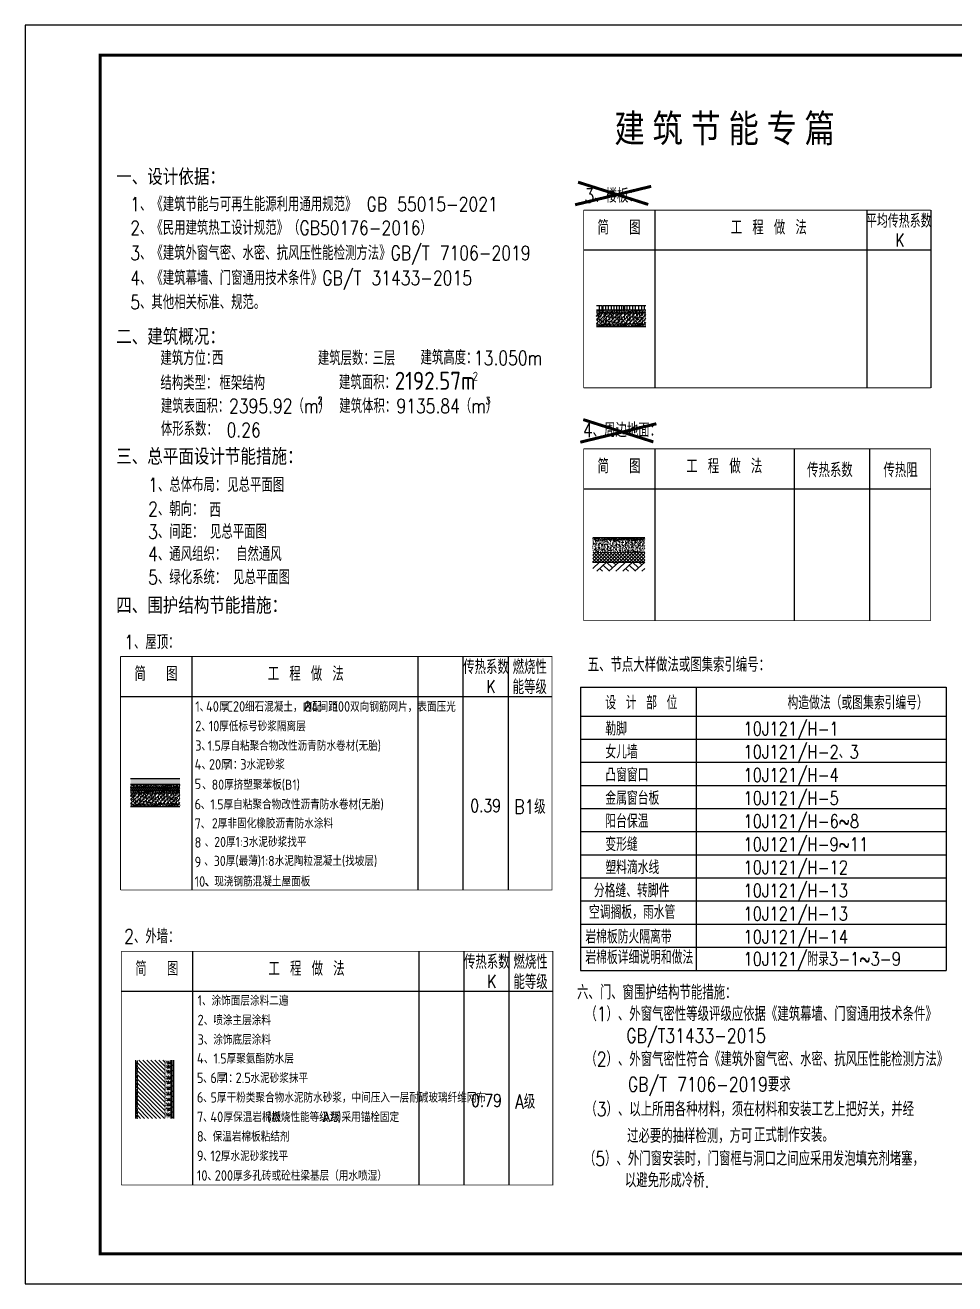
# Model space of a CAD drawing. Extents: x -695846 to 822170, y -413475 to 397179.
# Drawn here: x -407856 to -376838, y 135174 to 177174 of the extents above; entities that cross this region are included whole.
import ezdxf
from ezdxf.enums import TextEntityAlignment as Align

# ---------------------------------------------------------------- set-up
doc = ezdxf.new("R2010")
doc.units = 0
doc.header["$LTSCALE"] = 1000
doc.header["$MEASUREMENT"] = 0
for name, color, linetype in [('2', 2, 'Continuous'), ('AXIS', 3, 'Continuous'), ('PUB_TEXT', 7, 'Continuous'), ('T-图框-175', 175, 'Continuous'), ('图框', 2, 'Continuous')]:
    doc.layers.add(name, color=color, linetype=linetype)
doc.layers.add('_0', color=7, linetype='Continuous', lineweight=0)
doc.styles.add('-新宋体', font='', dxfattribs={"width": 0.8})
doc.styles.add('_HZTXT', font='txt.shx', dxfattribs={"width": 0.8, "bigfont": 'HZTXT.shx'})
doc.styles.add('SIMPLEX', font='SIMPLEX.SHX')
doc.styles.get("Standard").update_dxf_attribs({"font": 'gbenor.shx', "bigfont": 'gbcbig.shx'})
doc.styles.add('黑体', font='', dxfattribs={"width": 0.8, "height": 5500})
doc.styles.get('-新宋体').set_extended_font_data('NSimSun')
doc.styles.get('黑体').set_extended_font_data('Microsoft YaHei')
pattern_1 = [(142.5, (116081.166, -190901.95), (1.914998, 58.5754426), [0, -46.208, 0, -51.68, 0, -49.4]), (172.5, (116081.166, -190901.95), (-53.801212, 85.79324), [0, -24.928, 0, -41.648, 0, -15.96]), (212.5, (116118.56, -190901.95), (-94.6699126, 0.1720352), [0, -15.2, 0, -54.72, 0, -71.44]), (222.5, (116118.56, -190901.95), (-91.386249, 26.681337), [0, -7.6, 0, -35.872, 0, -41.04])]

# ---------------------------------------------------------------- blocks, each defined once
blk = doc.blocks.new('$LinePat$素土夯实')
at = {"color": 0}
for p, q in [((0, -210), (210, 0)), ((120, -300), (420, 0)), ((420, 0), (608, -188)), ((495, -300), (795, 0)), ((615, 0), (705, -90)), ((210, -210), (300, -300)), ((315, -105), (502, -293)), ((705, -300), (795, -210))]:
    blk.add_line(p, q, dxfattribs=at)

msp = doc.modelspace()

# ---------------------------------------------------------------- hatches: boundary and pattern name
h = msp.add_hatch()
h.set_pattern_fill('AR-SAND', color=256, scale=30.4, style=0)
h.set_pattern_definition([(37.5, (-906722.55, -203591.145), (-1.914998, 58.5754426), [0, -46.208, 0, -51.68, 0, -49.4]), (7.5, (-906722.55, -203591.145), (53.801212, 85.79324), [0, -24.928, 0, -41.648, 0, -15.96]), (327.5, (-906759.944, -203591.145), (94.6699126, 0.1720352), [0, -15.2, 0, -54.72, 0, -71.44]), (317.5, (-906759.94, -203591.145), (91.386249, 26.681337), [0, -7.6, 0, -35.872, 0, -41.04])])
h.paths.add_polyline_path([(-387150, 167576), (-387150, 167671), (-388796, 167671), (-388796, 167576)])
h = msp.add_hatch()
h.set_pattern_fill('ANSI31', color=256, scale=760, style=0)
h.set_pattern_definition([(45, (-906722.55, -203059.145), (-67.175144, 67.175144), [])])
h.paths.add_polyline_path([(-387150, 167196), (-387150, 167576), (-388796, 167576), (-388796, 167196)])
h = msp.add_hatch()
h.set_pattern_fill('AR-CONC', color=256, scale=0.76, style=0)
h.set_pattern_definition([(50, (-906944.06, -208776.82), (138.460348, -12.113705), [14.478, -159.258]), (355, (-906944.06, -208776.82), (-26.784548, 145.20305), [11.5824, -127.4064]), (100.451, (-906932.52, -208777.83), (111.6763, 133.088683), [12.3044, -135.3484]), (46.1842, (-906944.06, -208738.22), (206.02007, -31.95217), [21.717, -238.887]), (96.6356, (-906926.89, -208740.88), (180.42722, 188.04342), [18.4566, -203.0226]), (351.184, (-906944.06, -208738.22), (180.4275, 188.04309), [17.3736, -191.1096]), (21, (-906924.75, -208747.87), (115.227309, -77.721794), [14.478, -159.258]), (326, (-906924.75, -208747.87), (46.96954, 139.982854), [11.5824, -127.4064]), (71.4514, (-906915.15, -208754.35), (162.196533, 62.261372), [12.3044, -135.3484]), (37.5, (-906944.057, -208776.824), (2.3473385, 64.2618295), [0, -125.86208, 0, -129.3368, 0, -127.889]), (7.5, (-906944.06, -208776.824), (50.7829435, 76.137237), [0, -73.74128, 0, -122.96648, 0, -48.7426]), (327.5, (-906987.105, -208776.824), (103.0488523, -4.3538454), [0, -48.26, 0, -150.5712, 0, -199.7964]), (317.5, (-907006.41, -208776.82), (112.578178, 19.324133), [0, -62.738, 0, -99.99472, 0, -141.8844])])
h.paths.add_polyline_path([(-387150, 167576), (-388796, 167576), (-388796, 167196), (-387150, 167196)])
h = msp.add_hatch()
h.set_pattern_fill('AR-SAND', color=256, scale=30.4, style=0)
h.set_pattern_definition([(37.5, (-906722.55, -203059.145), (-1.914998, 58.5754426), [0, -46.208, 0, -51.68, 0, -49.4]), (7.5, (-906722.55, -203059.145), (53.801212, 85.79324), [0, -24.928, 0, -41.648, 0, -15.96]), (327.5, (-906759.944, -203059.145), (94.6699126, 0.1720352), [0, -15.2, 0, -54.72, 0, -71.44]), (317.5, (-906759.94, -203059.145), (91.386249, 26.681337), [0, -7.6, 0, -35.872, 0, -41.04])])
h.paths.add_polyline_path([(-387150, 167196), (-388796, 167196), (-388796, 167120), (-387150, 167120)])
h = msp.add_hatch()
h.set_pattern_fill('AN33C', color=256, scale=95, style=0)
h.set_pattern_definition([(50, (-781681.26, 99044.34), (68.139717, -5.961453), [7.125, -78.375]), (355, (-781681.26, 99044.34), (-13.181377, 71.458253), [5.7, -62.7]), (100.4514, (-781675.584, 99043.845), (54.958391, 65.496756), [6.055318, -66.608501]), (46.1842, (-781681.26, 99063.34), (101.3879, -15.724306), [10.6875, -117.5625]), (96.6356, (-781672.81, 99062.03), (88.792957, 92.541198), [9.082977, -99.912735]), (351.1842, (-781681.26, 99063.34), (88.792885, 92.541267), [8.55, -94.05]), (21, (-781671.76, 99058.59), (56.70617, -38.248795), [7.125, -78.375]), (326, (-781671.76, 99058.59), (23.114957, 68.889254), [5.7, -62.7]), (71.4514, (-781667.04, 99055.405), (79.82115, 30.640397), [6.055318, -66.608501]), (37.5, (-781681.263, 99044.342), (1.1551863, 31.6249161), [0, -61.94, 0, -63.65, 0, -62.9375]), (7.5, (-781681.263, 99044.342), (24.991606, 37.4691126), [0, -36.29, 0, -60.515, 0, -23.9875]), (327.5, (-781702.448, 99044.342), (50.7131314, -2.1427128), [0, -23.75, 0, -74.1, 0, -98.325]), (317.5, (-781711.948, 99044.34), (55.402686, 9.5099733), [0, -30.875, 0, -49.21, 0, -69.825])])
h.paths.add_polyline_path([(-402692, 152034), (-404339, 152034), (-404339, 151844), (-402692, 151844)])
h = msp.add_hatch()
h.set_pattern_fill('AR-SAND', color=256, scale=30.4, style=0)
h.set_pattern_definition([(37.5, (-922264.707, -219417.463), (-1.914998, 58.5754426), [0, -46.208, 0, -51.68, 0, -49.4]), (7.5, (-922264.71, -219417.46), (53.801212, 85.79324), [0, -24.928, 0, -41.648, 0, -15.96]), (327.5, (-922302.1, -219417.463), (94.6699126, 0.1720352), [0, -15.2, 0, -54.72, 0, -71.44]), (317.5, (-922302.1, -219417.46), (91.386249, 26.681337), [0, -7.6, 0, -35.872, 0, -41.04])])
h.paths.add_polyline_path([(-402692, 151749), (-402692, 151844), (-404339, 151844), (-404339, 151749)])
h = msp.add_hatch()
h.set_pattern_fill('ANSI37', color=256, scale=380, style=0)
h.set_pattern_definition([(45, (-922264.707, -219417.463), (-33.587572, 33.587572), []), (135, (-922264.707, -219417.463), (-33.587572, -33.587572), [])])
h.paths.add_polyline_path([(-402692, 151635), (-402692, 151749), (-404339, 151749), (-404339, 151635)])
h = msp.add_hatch()
h.set_pattern_fill('AR-SAND', color=256, scale=30.4, style=0)
h.set_pattern_definition([(37.5, (-922264.707, -219379.463), (-1.914998, 58.5754426), [0, -46.208, 0, -51.68, 0, -49.4]), (7.5, (-922264.71, -219379.46), (53.801212, 85.79324), [0, -24.928, 0, -41.648, 0, -15.96]), (327.5, (-922302.1, -219379.463), (94.6699126, 0.1720352), [0, -15.2, 0, -54.72, 0, -71.44]), (317.5, (-922302.1, -219379.46), (91.386249, 26.681337), [0, -7.6, 0, -35.872, 0, -41.04])])
h.paths.add_polyline_path([(-402692, 151635), (-404339, 151635), (-404339, 151559), (-402692, 151559)])
h = msp.add_hatch()
h.set_pattern_fill('AR-CONC', color=256, scale=0.76, style=0)
h.set_pattern_definition([(50, (-922486.21, -224793.14), (138.460348, -12.113705), [14.478, -159.258]), (355, (-922486.21, -224793.14), (-26.784548, 145.20305), [11.5824, -127.4064]), (100.451, (-922474.67, -224794.15), (111.6763, 133.088683), [12.3044, -135.3484]), (46.1842, (-922486.21, -224754.53), (206.02007, -31.95217), [21.717, -238.887]), (96.6356, (-922469.04, -224757.2), (180.42722, 188.04342), [18.4566, -203.0226]), (351.184, (-922486.21, -224754.53), (180.4275, 188.04309), [17.3736, -191.1096]), (21, (-922466.91, -224764.19), (115.227309, -77.721794), [14.478, -159.258]), (326, (-922466.91, -224764.19), (46.96954, 139.982854), [11.5824, -127.4064]), (71.4514, (-922457.3, -224770.66), (162.196533, 62.261372), [12.3044, -135.3484]), (37.5, (-922486.21, -224793.143), (2.3473385, 64.2618295), [0, -125.86208, 0, -129.3368, 0, -127.889]), (7.5, (-922486.21, -224793.14), (50.7829435, 76.137237), [0, -73.74128, 0, -122.96648, 0, -48.7426]), (327.5, (-922529.26, -224793.143), (103.0488523, -4.3538454), [0, -48.26, 0, -150.5712, 0, -199.7964]), (317.5, (-922548.56, -224793.14), (112.578178, 19.324133), [0, -62.738, 0, -99.99472, 0, -141.8844])])
h.paths.add_polyline_path([(-402692, 151559), (-404339, 151559), (-404339, 151179), (-402692, 151179)])
h = msp.add_hatch()
h.set_pattern_fill('ANSI31', color=256, scale=760, style=0)
h.set_pattern_definition([(45, (-922264.71, -219075.46), (-67.175144, 67.175144), [])])
h.paths.add_polyline_path([(-402692, 151179), (-402692, 151559), (-404339, 151559), (-404339, 151179)])
h = msp.add_hatch()
h.set_pattern_fill('AR-SAND', color=256, scale=30.4, style=0)
h.set_pattern_definition([(37.5, (-922264.707, -219075.463), (-1.914998, 58.5754426), [0, -46.208, 0, -51.68, 0, -49.4]), (7.5, (-922264.71, -219075.46), (53.801212, 85.79324), [0, -24.928, 0, -41.648, 0, -15.96]), (327.5, (-922302.1, -219075.463), (94.6699126, 0.1720352), [0, -15.2, 0, -54.72, 0, -71.44]), (317.5, (-922302.1, -219075.46), (91.386249, 26.681337), [0, -7.6, 0, -35.872, 0, -41.04])])
h.paths.add_polyline_path([(-402692, 151179), (-404339, 151179), (-404339, 151103), (-402692, 151103)])
at = {"layer": 'AXIS'}
h = msp.add_hatch(dxfattribs=at)
h.set_pattern_fill('AR-SAND', scale=30.4, style=0)
h.set_pattern_definition([(37.5, (-976271.493, -245977.09), (-1.914998, 58.5754426), [0, -46.208, 0, -51.68, 0, -49.4]), (7.5, (-976271.49, -245977.09), (53.801212, 85.79324), [0, -24.928, 0, -41.648, 0, -15.96]), (327.5, (-976308.885, -245977.09), (94.6699126, 0.1720352), [0, -15.2, 0, -54.72, 0, -71.44]), (317.5, (-976308.885, -245977.09), (91.386249, 26.681337), [0, -7.6, 0, -35.872, 0, -41.04])])
h.paths.add_polyline_path([(-387183, 160081), (-388919, 160081), (-388919, 159973), (-387183, 159973)])
h = msp.add_hatch(dxfattribs=at)
h.set_pattern_fill('AR-CONC', scale=0.76, style=0)
h.set_pattern_definition([(50, (-974101.32, -246941.15), (138.460348, -12.113705), [14.478, -159.258]), (355, (-974101.32, -246941.15), (-26.784548, 145.20305), [11.5824, -127.4064]), (100.451, (-974089.78, -246942.16), (111.676301, 133.088683), [12.3044, -135.3484]), (46.1842, (-974101.32, -246902.54), (206.02007, -31.95217), [21.717, -238.887]), (96.6356, (-974084.15, -246905.2), (180.42722, 188.04342), [18.4566, -203.0226]), (351.184, (-974101.32, -246902.54), (180.4275, 188.04309), [17.3736, -191.1096]), (21, (-974082.02, -246912.19), (115.227309, -77.721794), [14.478, -159.258]), (326, (-974082.02, -246912.2), (46.969542, 139.982854), [11.5824, -127.4064]), (71.4514, (-974072.41, -246918.67), (162.196533, 62.261372), [12.3044, -135.3484]), (37.5, (-974101.32, -246941.15), (2.3473385, 64.2618295), [0, -125.86208, 0, -129.3368, 0, -127.889]), (7.5, (-974101.32, -246941.15), (50.7829435, 76.137237), [0, -73.74128, 0, -122.96648, 0, -48.7426]), (327.5, (-974144.37, -246941.15), (103.0488523, -4.3538454), [0, -48.26, 0, -150.5712, 0, -199.7964]), (317.5, (-974163.67, -246941.15), (112.578178, 19.324133), [0, -62.738, 0, -99.99472, 0, -141.8844])])
h.paths.add_polyline_path([(-387183, 159973), (-388919, 159973), (-388919, 159593), (-387183, 159593)])
h = msp.add_hatch(dxfattribs=at)
h.set_pattern_fill('ANSI37', scale=50, style=0)
h.set_pattern_definition([(45, (189239.61, 324448.585), (-56.126601, 56.126601), []), (135, (189239.61, 324448.585), (-56.126601, -56.126601), [])])
h.paths.add_polyline_path([(-387183, 159593), (-388919, 159593), (-388919, 159259), (-387183, 159259)])
h = msp.add_hatch(dxfattribs=at)
h.set_pattern_fill('AR-SAND', scale=30.4, style=0)
h.set_pattern_definition(pattern_1)
h.paths.add_polyline_path([(-404178, 142633), (-404102, 142633), (-404102, 140696), (-404178, 140696)])
h = msp.add_hatch(dxfattribs=at)
h.set_pattern_fill('ANSI31', scale=760, style=0)
h.set_pattern_definition([(135, (116081.17, -190901.95), (67.175144, 67.175144), [])])
h.paths.add_polyline_path([(-404102, 142633), (-403190, 142633), (-403190, 140696), (-404102, 140696)])
h = msp.add_hatch(dxfattribs=at)
h.set_pattern_fill('AR-SAND', scale=30.4, style=0)
h.set_pattern_definition(pattern_1)
h.paths.add_polyline_path([(-403190, 142633), (-403000, 142633), (-403000, 140696), (-403190, 140696)])
h = msp.add_hatch(dxfattribs=at)
h.set_pattern_fill('AR-SAND', scale=30.4, style=0)
h.set_pattern_definition(pattern_1)
h.paths.add_polyline_path([(-403000, 142633), (-402962, 142633), (-402962, 140696), (-403000, 140696)])

# ---------------------------------------------------------------- linework, layer by layer
for p, q in [((-386849, 171004), (-386849, 165072)), ((-379775, 171004), (-379775, 165072)), ((-377642, 171004), (-377642, 165072)), ((-389224, 169674), (-377642, 169674)), ((-388796, 167823), (-388614, 167823)), ((-388796, 167671), (-387150, 167671)), ((-388702, 167823), (-388702, 167671)), ((-388614, 167823), (-388614, 167671)), ((-388587, 167823), (-387891, 167823)), ((-388587, 167823), (-388587, 167671)), ((-388497, 167823), (-388497, 167671)), ((-388404, 167823), (-388404, 167671)), ((-388305, 167823), (-388305, 167671)), ((-388216, 167823), (-388216, 167671)), ((-388126, 167823), (-388126, 167671)), ((-388042, 167823), (-388042, 167671)), ((-387965, 167823), (-387965, 167671)), ((-387891, 167823), (-387891, 167671)), ((-387862, 167823), (-387150, 167823)), ((-387862, 167823), (-387862, 167671)), ((-387785, 167823), (-387785, 167671)), ((-387691, 167823), (-387691, 167671)), ((-387597, 167823), (-387597, 167671)), ((-387503, 167823), (-387503, 167671)), ((-387396, 167823), (-387396, 167671)), ((-387293, 167823), (-387293, 167671)), ((-387199, 167823), (-387199, 167671)), ((-388796, 167576), (-387150, 167576)), ((-388796, 167576), (-387150, 167576)), ((-388796, 167120), (-387150, 167120)), ((-402298, 156108), (-402298, 148314)), ((-394752, 156108), (-394752, 148314)), ((-393248, 156108), (-393248, 148314)), ((-391743, 156108), (-391743, 148314)), ((-389323, 155085), (-377130, 155085)), ((-389323, 155085), (-389323, 145635)), ((-385466, 155085), (-385466, 145635)), ((-377130, 155085), (-377130, 145635)), ((-404673, 154778), (-390277, 154778)), ((-389323, 154120), (-377130, 154120)), ((-389323, 153349), (-377130, 153349)), ((-389323, 152578), (-377130, 152578)), ((-404339, 152034), (-402692, 152034)), ((-404339, 151844), (-402692, 151844)), ((-404339, 151749), (-402692, 151749)), ((-404339, 151635), (-402692, 151635)), ((-404339, 151635), (-402692, 151635)), ((-389323, 151806), (-377130, 151806)), ((-404339, 151559), (-402692, 151559)), ((-404339, 151103), (-402692, 151103)), ((-389323, 151035), (-377130, 151035)), ((-389323, 151035), (-377130, 151035)), ((-389323, 150263), (-377130, 150263)), ((-389323, 149492), (-377130, 149492)), ((-389323, 148720), (-377130, 148720)), ((-389323, 147949), (-377130, 147949)), ((-389323, 147178), (-377130, 147178)), ((-402271, 146269), (-402271, 138474)), ((-394725, 146269), (-394725, 138474)), ((-393221, 146269), (-393221, 138474)), ((-391716, 146269), (-391716, 138474)), ((-389323, 146406), (-377130, 146406)), ((-389323, 145635), (-377130, 145635)), ((-404646, 144939), (-390250, 144939))]:
    msp.add_line(p, q)
at = {"const_width": 28.5}
for points in [[(-389224, 171004), (-377642, 171004)], [(-389224, 171004), (-389224, 165072)], [(-377642, 171004), (-377642, 165072)], [(-388796, 167576), (-387150, 167576)], [(-388796, 167196), (-387150, 167196)], [(-389224, 165072), (-377642, 165072)], [(-404673, 148314), (-390277, 148314), (-390277, 156108), (-404673, 156108)], [(-404673, 156108), (-404673, 148314)], [(-404339, 151559), (-402692, 151559)], [(-404339, 151179), (-402692, 151179)], [(-404646, 138474), (-390250, 138474), (-390250, 146269), (-404646, 146269)], [(-404646, 146269), (-404646, 138474)]]:
    msp.add_lwpolyline(points, dxfattribs=at)
at = {"layer": '2', "color": 0, "const_width": 100}
for points in [[(-389508, 171181), (-386969, 171796)], [(-389409, 171935), (-387068, 171191)], [(-389335, 163259), (-386796, 163874)], [(-389236, 164013), (-386896, 163269)]]:
    msp.add_lwpolyline(points, dxfattribs=at)
at = {"layer": 'AXIS', "color": 7}
for p, q in [((-386849, 163037), (-386849, 157305)), ((-382201, 163037), (-382201, 157305)), ((-379685, 163037), (-379685, 157305)), ((-389224, 161707), (-377642, 161707)), ((-388919, 160081), (-387183, 160081)), ((-388919, 159259), (-387183, 159259)), ((-404178, 142633), (-404178, 140696)), ((-403000, 142633), (-403000, 140696)), ((-402962, 142633), (-402962, 140696)), ((-402905, 142460), (-402962, 142460)), ((-402905, 142633), (-402905, 140696)), ((-402905, 142286), (-402962, 142286)), ((-402905, 142113), (-402962, 142113)), ((-402905, 141940), (-402962, 141940)), ((-402905, 141766), (-402962, 141766)), ((-402905, 141593), (-402962, 141593)), ((-402905, 141420), (-402962, 141420)), ((-402905, 141246), (-402962, 141246)), ((-402905, 141073), (-402962, 141073)), ((-402905, 140900), (-402962, 140900)), ((-402905, 140726), (-402962, 140726))]:
    msp.add_line(p, q, dxfattribs=at)
for points, const_width in [([(-389224, 163037), (-389224, 157305)], 28.5), ([(-389224, 163037), (-377642, 163037)], 28.5), ([(-377642, 163037), (-377642, 157305)], 28.5), ([(-388919, 159973), (-387183, 159973)], 10), ([(-388919, 159593), (-387183, 159593)], 10), ([(-389224, 157305), (-377642, 157305)], 28.5), ([(-404102, 142633), (-404102, 140696)], 28.5), ([(-403190, 142633), (-403190, 140696)], 28.5)]:
    msp.add_lwpolyline(points, dxfattribs=dict(at, const_width=const_width))
for centre, radius in [((-388828, 160014), 15.2), ((-388809, 160028), 10.1), ((-388720, 160027), 12.8), ((-388712, 160029), 9.02), ((-388548, 160014), 15.2), ((-388529, 160028), 10.1), ((-388440, 160027), 12.8), ((-388432, 160029), 9.02), ((-388294, 160014), 15.2), ((-388275, 160028), 10.1), ((-388185, 160027), 12.8), ((-388178, 160029), 9.02), ((-388034, 160014), 15.2), ((-388015, 160028), 10.1), ((-387926, 160027), 12.8), ((-387918, 160029), 9.02), ((-387785, 160014), 15.2), ((-387766, 160028), 10.1), ((-387676, 160027), 12.8), ((-387669, 160029), 9.02), ((-387546, 160014), 15.2), ((-387527, 160028), 10.1), ((-387437, 160027), 12.8), ((-387430, 160029), 9.02), ((-387321, 160014), 15.2), ((-387301, 160028), 10.1), ((-387212, 160027), 12.8), ((-387204, 160029), 9.02), ((-403140, 142525), 4.3), ((-403140, 142390), 4.3), ((-403131, 142582), 7.16), ((-403131, 142446), 7.16), ((-403087, 142544), 15.4), ((-403087, 142408), 15.4), ((-403089, 142508), 7.44), ((-403069, 142588), 4.88), ((-403069, 142453), 4.88), ((-403040, 142520), 10), ((-403040, 142384), 10), ((-403028, 142567), 4.3), ((-403028, 142431), 4.3), ((-403140, 142225), 4.3), ((-403140, 142031), 4.3), ((-403131, 142281), 7.16), ((-403131, 142087), 7.16), ((-403087, 142243), 15.4), ((-403087, 142049), 15.4), ((-403089, 142372), 7.44), ((-403089, 142207), 7.44), ((-403089, 142013), 7.44), ((-403069, 142288), 4.88), ((-403069, 142094), 4.88), ((-403040, 142219), 10), ((-403040, 142025), 10), ((-403028, 142266), 4.3), ((-403028, 142072), 4.3), ((-403140, 141872), 4.3), ((-403140, 141676), 4.3), ((-403131, 141929), 7.16), ((-403131, 141732), 7.16), ((-403131, 141551), 7.16), ((-403087, 141890), 15.4), ((-403087, 141694), 15.4), ((-403089, 141855), 7.44), ((-403089, 141658), 7.44), ((-403069, 141935), 4.88), ((-403069, 141739), 4.88), ((-403069, 141557), 4.88), ((-403040, 141866), 10), ((-403040, 141670), 10), ((-403028, 141914), 4.3), ((-403028, 141717), 4.3), ((-403028, 141536), 4.3), ((-403140, 141494), 4.3), ((-403140, 141300), 4.3), ((-403140, 141129), 4.3), ((-403131, 141356), 7.16), ((-403131, 141186), 7.16), ((-403087, 141512), 15.4), ((-403087, 141318), 15.4), ((-403087, 141148), 15.4), ((-403089, 141477), 7.44), ((-403089, 141283), 7.44), ((-403069, 141363), 4.88), ((-403069, 141193), 4.88), ((-403040, 141489), 10), ((-403040, 141294), 10), ((-403040, 141124), 10), ((-403028, 141341), 4.3), ((-403028, 141171), 4.3), ((-403140, 140970), 4.3), ((-403140, 140789), 4.3), ((-403131, 141027), 7.16), ((-403131, 140845), 7.16), ((-403087, 140988), 15.4), ((-403087, 140807), 15.4), ((-403089, 141112), 7.44), ((-403089, 140953), 7.44), ((-403089, 140771), 7.44), ((-403069, 141033), 4.88), ((-403069, 140852), 4.88), ((-403040, 140964), 10), ((-403040, 140783), 10), ((-403028, 141012), 4.3), ((-403028, 140830), 4.3)]:
    msp.add_circle(centre, radius, dxfattribs=at)
at = {"layer": 'T-图框-175'}
msp.add_lwpolyline([(-407856, 135174), (-348456, 135174), (-348456, 177174), (-407856, 177174)], close=True, dxfattribs=at)
at = {"layer": 'T-图框-175', "const_width": 100}
msp.add_lwpolyline([(-405356, 136174), (-349456, 136174), (-349456, 176174), (-405356, 176174)], close=True, dxfattribs=at)

# ---------------------------------------------------------------- block references
at = {"layer": '_0', "color": 0, "xscale": 1.091850300469186}
for p in [(-388919, 159259), (-388051, 159259)]:
    msp.add_blockref('$LinePat$素土夯实', p, dxfattribs=at)

# ---------------------------------------------------------------- texts
at = {"style": '_HZTXT', "width": 0.8}
for s, p in [('设 计 部 位', (-388498, 154340)), ('构造做法（或图集索引编号）', (-382421, 154340)), ('勒脚', (-388498, 153472)), ('10J121/H-1', (-383888, 153472)), ('女儿墙', (-388498, 152701)), ('10J121/H-2、3', (-383888, 152701)), ('10J121/H-4', (-383888, 151930)), ('凸窗窗口', (-388498, 151930)), ('金属窗台板', (-388498, 151158)), ('10J121/H-5', (-383888, 151158)), ('阳台保温', (-388498, 150387)), ('10J121/H-6~8', (-383888, 150387)), ('变形缝', (-388498, 149615)), ('10J121/H-9~11', (-383888, 149615)), ('塑料滴水线', (-388498, 148844)), ('10J121/H-12', (-383888, 148844)), ('分格缝、转脚件', (-388882, 148072)), ('10J121/H-13', (-383888, 148072)), ('空调搁板，雨水管', (-389044, 147353)), ('10J121/H-13', (-383888, 147301)), ('岩棉板防火隔离带', (-389166, 146530)), ('10J121/H-14', (-383888, 146530)), ('岩棉板详细说明和做法', (-389166, 145844)), ('10J121/附录3-1~3-9', (-383888, 145791))]:
    msp.add_text(s, height=450, dxfattribs=at).set_placement(p)
at = {"layer": 'AXIS', "color": 7, "width": 0.8}
for s, style, p in [('一、设计依据：', '-新宋体', (-404820, 171889)), ('3、楼板：', '_HZTXT', (-389195, 171251)), ('4、周边地面：', '_HZTXT', (-389248, 163427)), ('简  图', '_HZTXT', (-388760, 162220)), ('工 程 做 法', '_HZTXT', (-385799, 162220)), ('传热系数', '_HZTXT', (-381765, 162090)), ('传热阻', '_HZTXT', (-379218, 162090)), ('5、绿化系统：', '_HZTXT', (-403753, 158515)), ('见总平面图', '_HZTXT', (-400918, 158515)), ('四、围护结构节能措施：', '-新宋体', (-404820, 157588)), ('1、屋顶：', '_HZTXT', (-404553, 156350)), ('五、节点大样做法或图集索引编号：', '_HZTXT', (-389085, 155597)), ('2、外墙：', '_HZTXT', (-404553, 146531)), ('六、门、窗围护结构节能措施：', '_HZTXT', (-389444, 144662)), ('（1）、外窗气密性等级评级应依据《建筑幕墙、门窗通用技术条件》', '_HZTXT', (-389165, 143942)), ('GB/T31433-2015 ', '_HZTXT', (-387799, 143220)), ('（2）、外窗气密性符合《建筑外窗气密、水密、抗风压性能检测方法》', '_HZTXT', (-389165, 142435)), ('GB/T 7106-2019要求', '_HZTXT', (-387746, 141593)), ('（3）、以上所用各种材料，须在材料和安装工艺上把好关，并经', '_HZTXT', (-389165, 140765)), ('过必要的抽样检测，方可', '_HZTXT', (-387773, 139875)), ('正式制作安装。', '_HZTXT', (-383537, 139909)), ('（5）、外门窗安装时，门窗框与洞口之间应采用发泡填充剂堵塞，', '_HZTXT', (-389213, 139115)), ('以避免形成冷桥.', '_HZTXT', (-387847, 138393))]:
    msp.add_text(s, height=475, dxfattribs=dict(at, style=style)).set_placement(p)
at = {"layer": 'AXIS', "color": 0, "width": 0.8}
for s, style, p in [('1、《建筑节能与可再生能源利用通用规范》 GB 55015-2021', '_HZTXT', (-404351, 170963)), ('2、《民用建筑热工设计规范》（GB50176-2016）', '_HZTXT', (-404351, 170175)), ('3、《建筑外窗气密、水密、抗风压性能检测方法》GB/T 7106-2019', '_HZTXT', (-404351, 169336)), ('4、《建筑幕墙、门窗通用技术条件》GB/T 31433-2015', '_HZTXT', (-404351, 168502)), ('5、其他相关标准、规范。', '_HZTXT', (-404351, 167695)), ('二、建筑概况：', '-新宋体', (-404820, 166556)), ('建筑方位：', '_HZTXT', (-403344, 165826)), ('西', '_HZTXT', (-401623, 165833)), ('建筑层数：', '_HZTXT', (-398091, 165826)), ('三层', '_HZTXT', (-396265, 165826)), ('建筑高度：', '_HZTXT', (-394666, 165846)), ('13.050m', '_HZTXT', (-392884, 165832)), ('结构类型：', '_HZTXT', (-403344, 165001)), ('框架结构', '_HZTXT', (-401373, 165001)), ('建筑面积：', '_HZTXT', (-397387, 165021)), ('建筑表面积：', '_HZTXT', (-403328, 164228)), ('2395.92（m）', '_HZTXT', (-401055, 164228)), ('建筑体积：', '_HZTXT', (-397376, 164228)), ('9135.84（m）', '_HZTXT', (-395470, 164228)), ('体形系数：', '_HZTXT', (-403328, 163465)), ('0.26', '_HZTXT', (-401137, 163427)), ('三、总平面设计节能措施：', '-新宋体', (-404820, 162557)), ('1、总体布局：', '_HZTXT', (-403753, 161598)), ('见总平面图', '_HZTXT', (-401115, 161598)), ('2、朝向：', '_HZTXT', (-403753, 160795)), ('西', '_HZTXT', (-401707, 160759)), ('3、间距：', '_HZTXT', (-403753, 160037)), ('见总平面图', '_HZTXT', (-401691, 160037)), ('4、通风组织：', '_HZTXT', (-403753, 159292)), ('自然通风', '_HZTXT', (-400820, 159292))]:
    msp.add_text(s, height=475, dxfattribs=dict(at, style=style)).set_placement(p)
at = {"layer": 'AXIS', "color": 0, "style": '_HZTXT', "width": 0.8}
for s, p in [('2', (-398097, 164771)), ('3', (-392491, 164761))]:
    msp.add_text(s, height=238, dxfattribs=at).set_placement(p, align=Align.TOP_LEFT)
at = {"layer": 'PUB_TEXT', "linetype": 'Continuous', "style": '黑体', "width": 0.8}
for s, p in [('建', (-388194, 173268)), ('筑', (-386925, 173268)), ('节', (-385657, 173268)), ('能', (-384388, 173268)), ('专', (-383119, 173268)), ('篇', (-381850, 173268))]:
    msp.add_text(s, height=926, dxfattribs=at).set_placement(p)
at = {"layer": 'PUB_TEXT'}
for s, height, p in [('2192.57m', 600, (-395525, 165008)), ('2', 300, (-392923, 165308))]:
    msp.add_text(s, height=height, dxfattribs=at).set_placement(p)
at = {"layer": 'PUB_TEXT', "color": 0}
for s, height, p in [('1', 350, (-402181, 154264)), ('40', 350, (-401820, 154264)), ('厚', 338, (-401383, 154264)), ('C20', 350, (-401137, 154264)), ('细石混凝土，内配', 337.6, (-400525, 154264)), ('%%C4', 350, (-398559, 154264)), ('间距', 337.6, (-398063, 154264)), ('100', 350, (-397571, 154264)), ('双向钢筋网片，表面压光', 337.59, (-397017, 154264)), ('、', 338, (-402036, 154264)), ('2', 350, (-402182, 153613)), ('、', 338, (-401978, 153613)), ('10', 350, (-401732, 153613)), ('厚低标号砂浆隔离层', 337.6, (-401382, 153613)), ('3', 350, (-402182, 152962)), ('1.5厚自粘聚合物改性沥青防水卷材(无胎)', 337.59, (-401769, 152962)), ('、', 338, (-401978, 152962)), ('4', 350, (-402203, 152334)), ('20', 350, (-401724, 152334)), ('厚', 338, (-401316, 152334)), ('1', 350, (-401070, 152334)), ('：', 338, (-400924, 152334)), ('3', 350, (-400679, 152334)), ('水泥砂浆', 337.6, (-400475, 152334)), ('、', 338, (-401970, 152334)), ('5', 350, (-402203, 151681)), ('、80厚挤塑聚苯板(B1)', 337.59, (-401954, 151664)), ('6', 350, (-402203, 151006)), ('1.5厚自粘聚合物改性沥青防水卷材(无胎)', 337.59, (-401675, 151006)), ('、', 338, (-401999, 151006)), ('7', 350, (-402203, 150354)), ('、', 338, (-401999, 150354)), ('2厚非固化橡胶沥青防水涂料', 337.59, (-401627, 150372)), ('8', 350, (-402203, 149728)), ('、20厚1:3水泥砂浆找平', 337.59, (-401870, 149751)), ('9', 350, (-402203, 149076)), ('、30厚(最薄)1:8水泥陶粒混凝土(找坡层) ', 337.59, (-401884, 149118)), ('10、', 350, (-402203, 148424)), ('、现浇钢筋混凝土屋面板 ', 337.59, (-401870, 148434)), ('1', 350, (-402105, 144455)), ('、涂饰面层涂料二遍', 337.6, (-401959, 144455)), ('2', 350, (-402106, 143804)), ('、喷涂主层涂料', 337.6, (-401901, 143804)), ('3', 350, (-402106, 143153)), ('、涂饰底层涂料', 337.6, (-401901, 143153)), ('4', 350, (-402127, 142525)), ('、1.5厚聚氨酯防水层', 337.59, (-401894, 142525)), ('5', 350, (-402127, 141874)), ('、', 338, (-401923, 141874)), ('6', 350, (-401677, 141874)), ('厚', 338, (-401473, 141874)), ('1', 350, (-401227, 141874)), ('：', 338, (-401081, 141874)), ('2.5', 350, (-400836, 141874)), ('水泥砂浆抹平', 337.6, (-400340, 141874)), ('6', 350, (-402127, 141222)), ('5厚干粉类聚合物水泥防水砂浆，中间压入一层耐碱玻璃纤维网布 ', 337.59, (-401667, 141222)), ('、', 338, (-401923, 141222)), ('7', 350, (-402127, 140570)), ('40', 350, (-401677, 140570)), ('厚保温岩棉板', 337.6, (-401240, 140570)), ('(', 350, (-399765, 140570)), ('燃烧性能等级为', 337.6, (-399648, 140570)), ('A', 350, (-397928, 140570)), ('级', 338, (-397666, 140570)), (')', 350, (-397420, 140570)), ('采用锚栓固定', 337.6, (-397303, 140570)), ('、', 338, (-401923, 140570)), ('、保温岩棉板粘结剂', 337.6, (-401923, 139919)), ('8', 350, (-402127, 139919)), ('9', 350, (-402127, 139267)), ('12', 350, (-401676, 139267)), ('厚水泥砂浆找平', 337.6, (-401326, 139267)), ('、', 338, (-401922, 139267)), ('10', 350, (-402127, 138615)), ('、', 338, (-401777, 138615)), ('200', 350, (-401531, 138615)), ('厚多孔砖或砼柱梁基层（用水喷湿）', 337.59, (-400919, 138615))]:
    msp.add_text(s, height=height, dxfattribs=at).set_placement(p)
at = {"layer": '图框', "color": 0, "width": 0.8}
for s, height, style, p in [('简  图', 475, '_HZTXT', (-388760, 170187)), ('工 程 做 法', 475, '_HZTXT', (-384313, 170187)), ('平均传热系数', 456, '_HZTXT', (-379803, 170415)), ('K', 428, 'SIMPLEX', (-378822, 169790)), ('传热系数', 475, '_HZTXT', (-393241, 155520)), ('燃烧性', 475, '_HZTXT', (-391591, 155520)), ('简  图', 475, '_HZTXT', (-404209, 155292)), ('工 程 做 法', 475, '_HZTXT', (-399763, 155292)), ('K', 428, 'SIMPLEX', (-392467, 154894)), ('能等级', 475, '_HZTXT', (-391591, 154851)), ('0.39', 427.5, 'SIMPLEX', (-393006, 150917)), ('B1级', 475, '_HZTXT', (-391539, 150856)), ('传热系数', 475, '_HZTXT', (-393214, 145680)), ('燃烧性', 475, '_HZTXT', (-391564, 145680)), ('简  图', 475, '_HZTXT', (-404182, 145452)), ('工 程 做 法', 475, '_HZTXT', (-399736, 145452)), ('K', 428, 'SIMPLEX', (-392440, 145055)), ('能等级', 475, '_HZTXT', (-391564, 145011)), ('A级', 475, '_HZTXT', (-391512, 141016)), ('0.79', 427.5, 'SIMPLEX', (-392979, 141077))]:
    msp.add_text(s, height=height, dxfattribs=dict(at, style=style)).set_placement(p)

doc.saveas('drawing.dxf')
